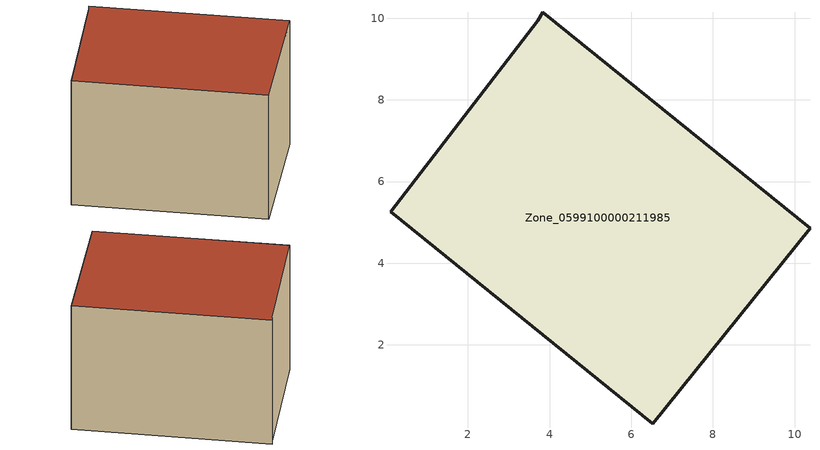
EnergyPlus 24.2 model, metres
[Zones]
Zone_0599100000211985
 floor ground (C_G): 0.11,5.26 3.71,9.94 3.83,10.14 10.38,4.86 6.53,0.08 z0.47
 wall outside (C_F): 0.11,5.26 6.53,0.08 10.38,4.86 3.83,10.14 3.71,9.94 0.11,5.26 z0.47:6.41
 roof outside (C_R): 3.71,9.94 0.11,5.26 6.53,0.08 10.38,4.86 3.83,10.14 z6.41
[BUILDING]
Pand.0599100000211985: North Axis=0; Terrain=City; Loads Convergence Tolerance Value=0.04; Temperature Convergence Tolerance Value=0.4; Solar Distribution=FullExterior; Maximum Number of Warmup Days=25; Minimum Number of Warmup Days=1
[Site:Location]
Rotterdam.The.Hague.AP_ZH_NLD Design_Conditions: Latitude=51.96; Longitude=4.45; Time Zone=1; Elevation=-4.5
[SITE:GROUNDTEMPERATURE:BUILDINGSURFACE]
18, 18, 18, 18, 18, 18, 18, 18, 18, 18, 18, 18
[MATERIAL] Thermal Absorptance=0.9; Solar Absorptance=0.7; Visible Absorptance=0.7
Name | Roughness | Thickness | Conductivity | Density | Specific Heat
G.TI.1946-1964 | MediumSmooth | 0.15 | 1 | 540 | 1210
F.TI.1946-1964 | Rough | 0.3 | 0.857143 | 1920 | 840
R.TI.1946-1964 | MediumRough | 0.2 | 0.277778 | 1500 | 1000
[CONSTRUCTION]
C_G: G.TI.1946-1964
C_F: F.TI.1946-1964
C_R: R.TI.1946-1964
[ZONE]
Zone_0599100000211985: Type=1; Multiplier=1; Ceiling Height=Autocalculate; Volume=Autocalculate; Floor Area=autocalculate; Part of Total Floor Area=Yes
[ZONEINFILTRATION:DESIGNFLOWRATE]
Infil_Zone_0599100000211985: Zone or ZoneList or Space or SpaceList=Zone_0599100000211985; Schedule=AlwaysOn; Design Flow Rate Calculation Method=Flow/Area; Flow Rate per Floor Area=0.003; Constant Term Coefficient=1; Temperature Term Coefficient=0; Velocity Term Coefficient=0; Velocity Squared Term Coefficient=0
[HVACTEMPLATE:ZONE:IDEALLOADSAIRSYSTEM]
Zone_0599100000211985: Maximum Heating Supply Air Temperature=50; Minimum Cooling Supply Air Temperature=13; Maximum Heating Supply Air Humidity Ratio=0.0156; Minimum Cooling Supply Air Humidity Ratio=0.0077; Heating Limit=NoLimit; Cooling Limit=NoLimit; Dehumidification Control Type=ConstantSensibleHeatRatio; Cooling Sensible Heat Ratio=0.7; Dehumidification Setpoint=60; Humidification Control Type=None; Humidification Setpoint=30; Outdoor Air Method=None; Outdoor Air Flow Rate per Person=0.00944; Outdoor Air Flow Rate per Zone Floor Area=0; Outdoor Air Flow Rate per Zone=0; Demand Controlled Ventilation Type=None; Outdoor Air Economizer Type=NoEconomizer; Heat Recovery Type=None; Sensible Heat Recovery Effectiveness=0.7; Latent Heat Recovery Effectiveness=0.65
[ZONECONTROL:THERMOSTAT]
ThermostatControl_Zone_0599100000211985: Zone or ZoneList=Zone_0599100000211985; Control Type Schedule=DualSetpointControlType; Control 1=Thermostat_Zone_0599100000211985; Temperature Difference Between Cutout And Setpoint=0
[THERMOSTATSETPOINT:DUALSETPOINT]
Thermostat_Zone_0599100000211985: Heating Setpoint Temperature Schedule=HeatingSetpoint_Zone_0599100000211985; Cooling Setpoint Temperature Schedule=CoolingSetpoint_Zone_0599100000211985
[SCHEDULE:COMPACT]
HeatingSetpoint_Zone_0599100000211985: Through: 12/31, For: AllDays, Until: 24:00, 21
CoolingSetpoint_Zone_0599100000211985: Through: 12/31, For: AllDays, Until: 24:00, 24
DualSetpointControlType: Through: 12/31, For: AllDays, Until: 24:00, 4
AlwaysOn: Through: 12/31, For: AllDays, Until: 24:00, 1
